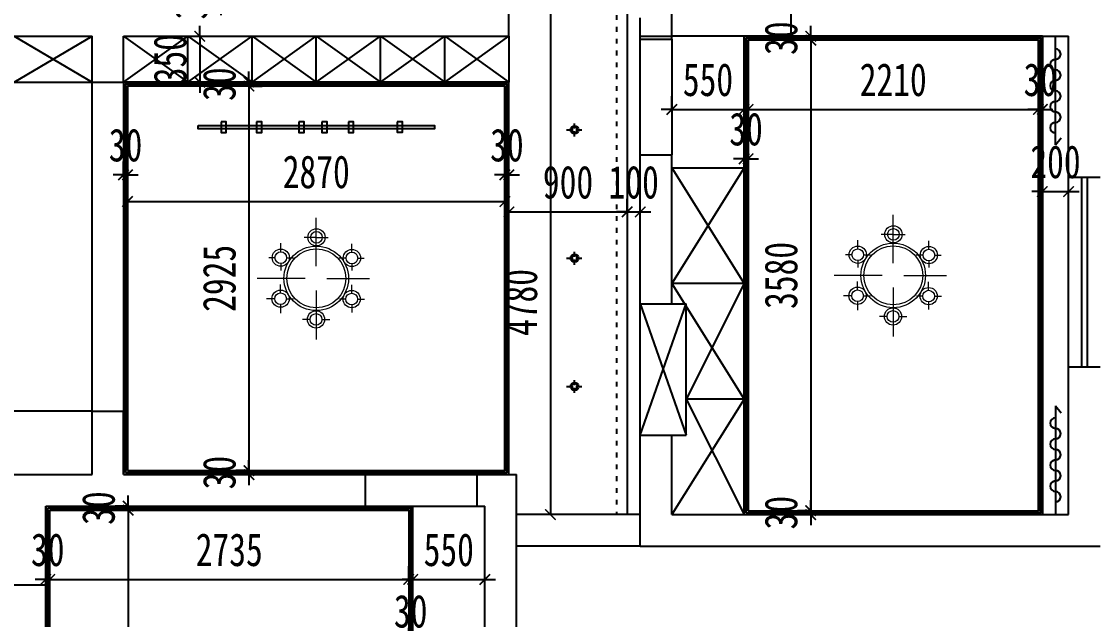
# Model space of a CAD drawing. Header units: millimetres. Extents: x -2231407 to 1513712, y -2704583 to 257.
# Drawn here: x 705885 to 714045, y -1352357 to -1347804 of the extents above; entities that cross this region are included whole.
import ezdxf

# ---------------------------------------------------------------- set-up
doc = ezdxf.new("R2010")
doc.units = ezdxf.units.MM
doc.linetypes.add('ACAD_ISO03W100', pattern=[30, 12, -18])
doc.layers.add('IBS-Refe', color=50, linetype='Continuous')
doc.layers.add('填充总', color=251, linetype='Continuous', lineweight=5)
doc.layers.add('家具外线总', color=9, linetype='Continuous', lineweight=18)
doc.styles.add('说明文字', font='', dxfattribs={"width": 0.75})
doc.styles.get('说明文字').set_extended_font_data('SimSun')
doc.dimstyles.new('1--100', dxfattribs={"dimscale": 100, "dimtxt": 2.5, "dimasz": 0.8, "dimexe": 1, "dimexo": 0.1, "dimgap": 1, "dimtad": 3, "dimdec": 4, "dimrnd": 5, "dimzin": 0, "dimdsep": 46, "dimtxsty": '说明文字', "dimblk": 'ARCHTICK', "dimcen": 0.13, "dimazin": 0, "dimtfac": 1, "dimtdec": 4, "dimtix": 1, "dimtmove": 2, "dimatfit": 3, "dimldrblk": '0定义箭头', "dimfxl": 5, "dimfxlon": 1, "dimtvp": 1, "dimtolj": 1, "dimtzin": 0, "dimarcsym": 0})

# ---------------------------------------------------------------- blocks, each defined once
blk = doc.blocks.new('吸顶灯')
at = {"color": 54}
for p, q in [((-2231433, 4041040), (-2231557, 4041040)), ((-2231407, 4041173), (-2231407, 4041066)), ((-2231407, 4041013), (-2231407, 4040914)), ((-2231245, 4041040), (-2231380, 4041040))]:
    blk.add_line(p, q, dxfattribs=at)
for radius in [82.1, 57.5]:
    blk.add_circle((-2231407, 4041040), radius, dxfattribs=at)
blk = doc.blocks.new('A$C147C2E2F')
at = {"layer": '填充总'}
for p, q in [((459.8, 570.1), (459.8, 944.2)), ((459.8, 791), (365.9, 791)), ((459.8, 791), (552.9, 791)), ((184.5, 680.1), (184.5, 746.8)), ((736.6, 677.2), (736.6, 743.4)), ((139.3, 634.8), (90.4, 634.8)), ((184.5, 589.6), (184.5, 536.1)), ((229.8, 634.8), (284.2, 634.8)), ((691.4, 632), (638, 632)), ((736.6, 586.7), (736.6, 536.1)), ((781.9, 632), (831.8, 632)), ((372.7, 474), (0, 474)), ((182.9, 361.3), (182.9, 427.3)), ((542.7, 474), (873.7, 474)), ((735, 358.5), (735, 423.9)), ((459.8, 379.7), (459.8, 0)), ((137.6, 316.1), (73.4, 316.1)), ((182.9, 270.8), (182.9, 203)), ((228.1, 316.1), (284.2, 316.1)), ((689.7, 313.2), (641.4, 313.2)), ((735, 268), (735, 209.8)), ((780.2, 313.2), (835.2, 313.2)), ((412.8, 155.3), (352.3, 155.3)), ((503.4, 155.3), (566.5, 155.3))]:
    blk.add_line(p, q, dxfattribs=at)
for centre, radius in [((461.4, 792.8), 45.3), ((184.5, 634.8), 45.3), ((459.8, 474), 228.9), ((736.6, 632), 45.3), ((182.9, 316.1), 45.3), ((735, 313.2), 45.3), ((458.1, 155.3), 45.3)]:
    blk.add_circle(centre, radius, dxfattribs=at)
at = {"layer": '家具外线总'}
for centre, radius in [((461.4, 792.8), 66.9), ((184.5, 634.8), 66.9), ((459.8, 474), 250.6), ((736.6, 632), 66.9), ((182.9, 316.1), 66.9), ((735, 313.2), 66.9), ((458.1, 155.3), 66.9)]:
    blk.add_circle(centre, radius, dxfattribs=at)
blk = doc.blocks.new('_ArchTick')
at = {"color": 0, "linetype": 'ByBlock', "const_width": 0.15}
blk.add_lwpolyline([(-0.5, -0.5), (0.5, 0.5)], dxfattribs=at)
blk = doc.blocks.new('*D414')
at = {"color": 1, "lineweight": -2, "ltscale": 3}
for p, q in [((706070.3, -1352082.9), (706070.3, -1351951.3)), ((706100.3, -1352082.9), (706100.3, -1351951.3)), ((706070.3, -1352051.3), (705990.3, -1352051.3)), ((706070.3, -1352051.3), (706100.3, -1352051.3)), ((706100.3, -1352051.3), (706180.3, -1352051.3))]:
    blk.add_line(p, q, dxfattribs=at)
at = {"layer": 'Defpoints', "color": 0, "ltscale": 3}
for p in [(706100.3, -1352051.3), (706070.3, -1352092.9), (706100.3, -1352092.9)]:
    blk.add_point(p, dxfattribs=at)
at = {"color": 1, "lineweight": -2, "ltscale": 3, "xscale": 80, "yscale": 80, "zscale": 80}
blk.add_blockref('_ArchTick', (706070.3, -1352051.3), dxfattribs=at)
at = {"color": 1, "lineweight": -2, "ltscale": 3, "xscale": 80, "yscale": 80, "zscale": 80, "rotation": 180}
blk.add_blockref('_ArchTick', (706100.3, -1352051.3), dxfattribs=at)
at = {"color": 2, "ltscale": 3, "insert": (706085.3, -1351826.3), "char_height": 250, "attachment_point": 5, "style": '说明文字'}
blk.add_mtext('\\A1;30', dxfattribs=at)
blk = doc.blocks.new('0定义箭头')
at = {"layer": 'IBS-Refe', "color": 3}
for p, q in [((-1.44, 1.15), (-1.09, 1.44)), ((-1.44, 1.15), (-0.37, 0)), ((-1.09, 1.44), (0, 0)), ((-0.37, 0), (-2.13, 0)), ((-1.44, -1.15), (-0.37, 0)), ((-1.09, -1.44), (0, 0)), ((-1.44, -1.15), (-1.09, -1.44))]:
    blk.add_line(p, q, dxfattribs=at)
for points in [[(-1.44, 1.15), (-1.09, 1.44), (-0.37, 0), (0, 0)], [(-1.44, -1.15), (-1.09, -1.44), (-0.37, 0), (0, 0)]]:
    blk.add_solid(points, dxfattribs=at)
blk = doc.blocks.new('*D415')
at = {"color": 1, "lineweight": -2, "ltscale": 3}
for p, q in [((706100.3, -1352082.9), (706100.3, -1351951.3)), ((708832.8, -1352051.3), (708832.8, -1351951.3)), ((706100.3, -1352051.3), (708832.8, -1352051.3))]:
    blk.add_line(p, q, dxfattribs=at)
at = {"layer": 'Defpoints', "color": 0, "ltscale": 3}
for p in [(708832.8, -1352051.3), (708832.8, -1352051.3), (706100.3, -1352092.9)]:
    blk.add_point(p, dxfattribs=at)
at = {"color": 1, "lineweight": -2, "ltscale": 3, "xscale": 80, "yscale": 80, "zscale": 80, "rotation": 180}
blk.add_blockref('_ArchTick', (706100.3, -1352051.3), dxfattribs=at)
at = {"color": 1, "lineweight": -2, "ltscale": 3, "xscale": 80, "yscale": 80, "zscale": 80}
blk.add_blockref('_ArchTick', (708832.8, -1352051.3), dxfattribs=at)
at = {"color": 2, "ltscale": 3, "insert": (707466.6, -1351826.3), "char_height": 250, "attachment_point": 5, "style": '说明文字'}
blk.add_mtext('\\A1;2735', dxfattribs=at)
blk = doc.blocks.new('*D416')
at = {"color": 1, "lineweight": -2, "ltscale": 3}
for p, q in [((708832.8, -1352519.5), (708832.8, -1352419.5)), ((708862.8, -1352519.5), (708862.8, -1352419.5)), ((708832.8, -1352519.5), (708752.8, -1352519.5)), ((708832.8, -1352519.5), (708862.8, -1352519.5)), ((708862.8, -1352519.5), (708942.8, -1352519.5))]:
    blk.add_line(p, q, dxfattribs=at)
at = {"layer": 'Defpoints', "color": 0, "ltscale": 3}
for p in [(708832.8, -1352519.5), (708862.8, -1352519.5), (708862.8, -1352519.5)]:
    blk.add_point(p, dxfattribs=at)
at = {"color": 1, "lineweight": -2, "ltscale": 3, "xscale": 80, "yscale": 80, "zscale": 80}
blk.add_blockref('_ArchTick', (708832.8, -1352519.5), dxfattribs=at)
at = {"color": 1, "lineweight": -2, "ltscale": 3, "xscale": 80, "yscale": 80, "zscale": 80, "rotation": 180}
blk.add_blockref('_ArchTick', (708862.8, -1352519.5), dxfattribs=at)
at = {"color": 2, "ltscale": 3, "insert": (708847.8, -1352294.5), "char_height": 250, "attachment_point": 5, "style": '说明文字'}
blk.add_mtext('\\A1;30', dxfattribs=at)
blk = doc.blocks.new('*D417')
at = {"color": 1, "lineweight": -2, "ltscale": 3}
for p, q in [((708862.8, -1352051.3), (708862.8, -1351951.3)), ((709412.8, -1352051.3), (709412.8, -1351951.3)), ((708862.8, -1352051.3), (708782.8, -1352051.3)), ((708862.8, -1352051.3), (709412.8, -1352051.3)), ((709412.8, -1352051.3), (709492.8, -1352051.3))]:
    blk.add_line(p, q, dxfattribs=at)
at = {"layer": 'Defpoints', "color": 0, "ltscale": 3}
for p in [(708862.8, -1352051.3), (709412.8, -1352051.3), (709412.8, -1352051.3)]:
    blk.add_point(p, dxfattribs=at)
at = {"color": 1, "lineweight": -2, "ltscale": 3, "xscale": 80, "yscale": 80, "zscale": 80}
blk.add_blockref('_ArchTick', (708862.8, -1352051.3), dxfattribs=at)
at = {"color": 1, "lineweight": -2, "ltscale": 3, "xscale": 80, "yscale": 80, "zscale": 80, "rotation": 180}
blk.add_blockref('_ArchTick', (709412.8, -1352051.3), dxfattribs=at)
at = {"color": 2, "ltscale": 3, "insert": (709137.8, -1351826.3), "char_height": 250, "attachment_point": 5, "style": '说明文字'}
blk.add_mtext('\\A1;550', dxfattribs=at)
blk = doc.blocks.new('*D418')
at = {"color": 1, "lineweight": -2, "ltscale": 3}
for p, q in [((706697.5, -1351492.9), (706697.5, -1351412.9)), ((706701.6, -1351492.9), (706597.5, -1351492.9)), ((706697.5, -1351492.9), (706697.5, -1351522.9)), ((706701.6, -1351522.9), (706597.5, -1351522.9)), ((706697.5, -1351522.9), (706697.5, -1351602.9))]:
    blk.add_line(p, q, dxfattribs=at)
at = {"layer": 'Defpoints', "color": 0, "ltscale": 3}
for p in [(706711.6, -1351492.9), (706697.5, -1351522.9), (706711.6, -1351522.9)]:
    blk.add_point(p, dxfattribs=at)
at = {"color": 1, "lineweight": -2, "ltscale": 3, "xscale": 80, "yscale": 80, "zscale": 80}
for p, rotation in [((706697.5, -1351492.9), 270), ((706697.5, -1351522.9), 90)]:
    blk.add_blockref('_ArchTick', p, dxfattribs=dict(at, rotation=rotation))
at = {"color": 2, "ltscale": 3, "insert": (706472.5, -1351507.9), "char_height": 250, "attachment_point": 5, "rotation": 90, "style": '说明文字'}
blk.add_mtext('\\A1;30', dxfattribs=at)
blk = doc.blocks.new('*D419')
at = {"color": 1, "lineweight": -2, "ltscale": 3}
for p, q in [((706701.6, -1351522.9), (706597.5, -1351522.9)), ((706697.5, -1351522.9), (706697.5, -1354487.9)), ((706697.5, -1354487.9), (706597.5, -1354487.9))]:
    blk.add_line(p, q, dxfattribs=at)
at = {"layer": 'Defpoints', "color": 0, "ltscale": 3}
for p in [(706711.6, -1351522.9), (706697.5, -1354487.9), (706697.5, -1354487.9)]:
    blk.add_point(p, dxfattribs=at)
at = {"color": 1, "lineweight": -2, "ltscale": 3, "xscale": 80, "yscale": 80, "zscale": 80}
for p, rotation in [((706697.5, -1351522.9), 90), ((706697.5, -1354487.9), 270)]:
    blk.add_blockref('_ArchTick', p, dxfattribs=dict(at, rotation=rotation))
at = {"color": 2, "ltscale": 3, "insert": (706472.5, -1353005.4), "char_height": 250, "attachment_point": 5, "rotation": 90, "style": '说明文字'}
blk.add_mtext('\\A1;2965', dxfattribs=at)
blk = doc.blocks.new('*D421')
at = {"color": 1, "lineweight": -2, "ltscale": 3}
for p, q in [((706662.8, -1348971), (706662.8, -1348871)), ((706692.8, -1348971), (706692.8, -1348871)), ((706662.8, -1348971), (706582.8, -1348971)), ((706662.8, -1348971), (706692.8, -1348971)), ((706692.8, -1348971), (706772.8, -1348971))]:
    blk.add_line(p, q, dxfattribs=at)
at = {"layer": 'Defpoints', "color": 0, "ltscale": 3}
for p in [(706662.8, -1348971), (706692.8, -1348971), (706692.8, -1348971)]:
    blk.add_point(p, dxfattribs=at)
at = {"color": 1, "lineweight": -2, "ltscale": 3, "xscale": 80, "yscale": 80, "zscale": 80}
blk.add_blockref('_ArchTick', (706662.8, -1348971), dxfattribs=at)
at = {"color": 1, "lineweight": -2, "ltscale": 3, "xscale": 80, "yscale": 80, "zscale": 80, "rotation": 180}
blk.add_blockref('_ArchTick', (706692.8, -1348971), dxfattribs=at)
at = {"color": 2, "ltscale": 3, "insert": (706677.8, -1348746), "char_height": 250, "attachment_point": 5, "style": '说明文字'}
blk.add_mtext('\\A1;30', dxfattribs=at)
blk = doc.blocks.new('*D422')
at = {"color": 1, "lineweight": -2, "ltscale": 3}
for p, q in [((706692.8, -1349174.7), (706692.8, -1349074.7)), ((709565.3, -1349174.7), (709565.3, -1349074.7)), ((706692.8, -1349174.7), (709565.3, -1349174.7))]:
    blk.add_line(p, q, dxfattribs=at)
at = {"layer": 'Defpoints', "color": 0, "ltscale": 3}
for p in [(706692.8, -1349174.7), (709565.3, -1349174.7), (709565.3, -1349174.7)]:
    blk.add_point(p, dxfattribs=at)
at = {"color": 1, "lineweight": -2, "ltscale": 3, "xscale": 80, "yscale": 80, "zscale": 80, "rotation": 180}
blk.add_blockref('_ArchTick', (706692.8, -1349174.7), dxfattribs=at)
at = {"color": 1, "lineweight": -2, "ltscale": 3, "xscale": 80, "yscale": 80, "zscale": 80}
blk.add_blockref('_ArchTick', (709565.3, -1349174.7), dxfattribs=at)
at = {"color": 2, "ltscale": 3, "insert": (708129.1, -1348949.7), "char_height": 250, "attachment_point": 5, "style": '说明文字'}
blk.add_mtext('\\A1;2870', dxfattribs=at)
blk = doc.blocks.new('*D423')
at = {"color": 1, "lineweight": -2, "ltscale": 3}
for p, q in [((709565.3, -1348971), (709565.3, -1348871)), ((709595.3, -1348971), (709595.3, -1348871)), ((709565.3, -1348971), (709485.3, -1348971)), ((709565.3, -1348971), (709595.3, -1348971)), ((709595.3, -1348971), (709675.3, -1348971))]:
    blk.add_line(p, q, dxfattribs=at)
at = {"layer": 'Defpoints', "color": 0, "ltscale": 3}
for p in [(709565.3, -1348971), (709595.3, -1348971), (709595.3, -1348971)]:
    blk.add_point(p, dxfattribs=at)
at = {"color": 1, "lineweight": -2, "ltscale": 3, "xscale": 80, "yscale": 80, "zscale": 80}
blk.add_blockref('_ArchTick', (709565.3, -1348971), dxfattribs=at)
at = {"color": 1, "lineweight": -2, "ltscale": 3, "xscale": 80, "yscale": 80, "zscale": 80, "rotation": 180}
blk.add_blockref('_ArchTick', (709595.3, -1348971), dxfattribs=at)
at = {"color": 2, "ltscale": 3, "insert": (709580.3, -1348746), "char_height": 250, "attachment_point": 5, "style": '说明文字'}
blk.add_mtext('\\A1;30', dxfattribs=at)
blk = doc.blocks.new('*D424')
at = {"color": 1, "lineweight": -2, "ltscale": 3}
for p, q in [((709595.3, -1349253.5), (709595.3, -1349153.5)), ((710495.3, -1349253.5), (710495.3, -1349153.5)), ((709595.3, -1349253.5), (710495.3, -1349253.5))]:
    blk.add_line(p, q, dxfattribs=at)
at = {"layer": 'Defpoints', "color": 0, "ltscale": 3}
for p in [(709595.3, -1349253.5), (710495.3, -1349253.5), (710495.3, -1349253.5)]:
    blk.add_point(p, dxfattribs=at)
at = {"color": 1, "lineweight": -2, "ltscale": 3, "xscale": 80, "yscale": 80, "zscale": 80, "rotation": 180}
blk.add_blockref('_ArchTick', (709595.3, -1349253.5), dxfattribs=at)
at = {"color": 1, "lineweight": -2, "ltscale": 3, "xscale": 80, "yscale": 80, "zscale": 80}
blk.add_blockref('_ArchTick', (710495.3, -1349253.5), dxfattribs=at)
at = {"color": 2, "ltscale": 3, "insert": (710045.3, -1349028.5), "char_height": 250, "attachment_point": 5, "style": '说明文字'}
blk.add_mtext('\\A1;900', dxfattribs=at)
blk = doc.blocks.new('*D425')
at = {"color": 1, "lineweight": -2, "ltscale": 3}
for p, q in [((710495.3, -1349253.5), (710495.3, -1349153.5)), ((710595.3, -1349253.5), (710595.3, -1349153.5)), ((710495.3, -1349253.5), (710415.3, -1349253.5)), ((710495.3, -1349253.5), (710595.3, -1349253.5)), ((710595.3, -1349253.5), (710675.3, -1349253.5))]:
    blk.add_line(p, q, dxfattribs=at)
at = {"layer": 'Defpoints', "color": 0, "ltscale": 3}
for p in [(710495.3, -1349253.5), (710595.3, -1349253.5), (710595.3, -1349253.5)]:
    blk.add_point(p, dxfattribs=at)
at = {"color": 1, "lineweight": -2, "ltscale": 3, "xscale": 80, "yscale": 80, "zscale": 80}
blk.add_blockref('_ArchTick', (710495.3, -1349253.5), dxfattribs=at)
at = {"color": 1, "lineweight": -2, "ltscale": 3, "xscale": 80, "yscale": 80, "zscale": 80, "rotation": 180}
blk.add_blockref('_ArchTick', (710595.3, -1349253.5), dxfattribs=at)
at = {"color": 2, "ltscale": 3, "insert": (710545.3, -1349028.5), "char_height": 250, "attachment_point": 5, "style": '说明文字'}
blk.add_mtext('\\A1;100', dxfattribs=at)
blk = doc.blocks.new('*D426')
at = {"color": 1, "lineweight": -2, "ltscale": 3}
for p, q in [((707242.3, -1347915.9), (707242.3, -1347835.9)), ((707161.6, -1347915.9), (707342.3, -1347915.9)), ((707242.3, -1347915.9), (707242.3, -1348265.9)), ((707161.6, -1348265.9), (707342.3, -1348265.9)), ((707242.3, -1348265.9), (707242.3, -1348345.9))]:
    blk.add_line(p, q, dxfattribs=at)
at = {"layer": 'Defpoints', "color": 0, "ltscale": 3}
for p in [(707151.6, -1347915.9), (707151.6, -1348265.9), (707242.3, -1348265.9)]:
    blk.add_point(p, dxfattribs=at)
at = {"color": 1, "lineweight": -2, "ltscale": 3, "xscale": 80, "yscale": 80, "zscale": 80}
for p, rotation in [((707242.3, -1347915.9), 270), ((707242.3, -1348265.9), 90)]:
    blk.add_blockref('_ArchTick', p, dxfattribs=dict(at, rotation=rotation))
at = {"color": 2, "ltscale": 3, "insert": (707017.3, -1348090.9), "char_height": 250, "attachment_point": 5, "rotation": 90, "style": '说明文字'}
blk.add_mtext('\\A1;350', dxfattribs=at)
blk = doc.blocks.new('*D427')
at = {"color": 1, "lineweight": -2, "ltscale": 3}
for p, q in [((707617.1, -1348265.9), (707617.1, -1348185.9)), ((707617.1, -1348265.9), (707717.1, -1348265.9)), ((707617.1, -1348265.9), (707617.1, -1348295.9)), ((707617.1, -1348295.9), (707717.1, -1348295.9)), ((707617.1, -1348295.9), (707617.1, -1348375.9))]:
    blk.add_line(p, q, dxfattribs=at)
at = {"layer": 'Defpoints', "color": 0, "ltscale": 3}
for p in [(707608.1, -1348265.9), (707608.1, -1348295.9), (707617.1, -1348295.9)]:
    blk.add_point(p, dxfattribs=at)
at = {"color": 1, "lineweight": -2, "ltscale": 3, "xscale": 80, "yscale": 80, "zscale": 80}
for p, rotation in [((707617.1, -1348265.9), 270), ((707617.1, -1348295.9), 90)]:
    blk.add_blockref('_ArchTick', p, dxfattribs=dict(at, rotation=rotation))
at = {"color": 2, "ltscale": 3, "insert": (707392.1, -1348280.9), "char_height": 250, "attachment_point": 5, "rotation": 90, "style": '说明文字'}
blk.add_mtext('\\A1;30', dxfattribs=at)
blk = doc.blocks.new('*D428')
at = {"color": 1, "lineweight": -2, "ltscale": 3}
for p, q in [((707617.1, -1348295.9), (707717.1, -1348295.9)), ((707617.1, -1348295.9), (707617.1, -1351222.9)), ((707617.1, -1351222.9), (707517.1, -1351222.9))]:
    blk.add_line(p, q, dxfattribs=at)
at = {"layer": 'Defpoints', "color": 0, "ltscale": 3}
for p in [(707608.1, -1348295.9), (707617.1, -1351222.9), (707619.8, -1351222.9)]:
    blk.add_point(p, dxfattribs=at)
at = {"color": 1, "lineweight": -2, "ltscale": 3, "xscale": 80, "yscale": 80, "zscale": 80}
for p, rotation in [((707617.1, -1348295.9), 90), ((707617.1, -1351222.9), 270)]:
    blk.add_blockref('_ArchTick', p, dxfattribs=dict(at, rotation=rotation))
at = {"color": 2, "ltscale": 3, "insert": (707392.1, -1349759.4), "char_height": 250, "attachment_point": 5, "rotation": 90, "style": '说明文字'}
blk.add_mtext('\\A1;2925', dxfattribs=at)
blk = doc.blocks.new('*D429')
at = {"color": 1, "lineweight": -2, "ltscale": 3}
for p, q in [((707617.1, -1351222.9), (707617.1, -1351142.9)), ((707617.1, -1351222.9), (707517.1, -1351222.9)), ((707617.1, -1351252.9), (707517.1, -1351252.9)), ((707617.1, -1351222.9), (707617.1, -1351252.9)), ((707617.1, -1351252.9), (707617.1, -1351332.9))]:
    blk.add_line(p, q, dxfattribs=at)
at = {"layer": 'Defpoints', "color": 0, "ltscale": 3}
for p in [(707617.1, -1351252.9), (707617.3, -1351252.9), (707619.8, -1351222.9)]:
    blk.add_point(p, dxfattribs=at)
at = {"color": 1, "lineweight": -2, "ltscale": 3, "xscale": 80, "yscale": 80, "zscale": 80}
for p, rotation in [((707617.1, -1351222.9), 270), ((707617.1, -1351252.9), 90)]:
    blk.add_blockref('_ArchTick', p, dxfattribs=dict(at, rotation=rotation))
at = {"color": 2, "ltscale": 3, "insert": (707392.1, -1351237.9), "char_height": 250, "attachment_point": 5, "rotation": 90, "style": '说明文字'}
blk.add_mtext('\\A1;30', dxfattribs=at)
blk = doc.blocks.new('*D430')
at = {"color": 1, "lineweight": -2, "ltscale": 3}
for p, q in [((710835.3, -1348473.5), (710835.3, -1348373.5)), ((711385.3, -1348473.5), (711385.3, -1348373.5)), ((710835.3, -1348473.5), (710755.3, -1348473.5)), ((710835.3, -1348473.5), (711385.3, -1348473.5)), ((711385.3, -1348473.5), (711465.3, -1348473.5))]:
    blk.add_line(p, q, dxfattribs=at)
at = {"layer": 'Defpoints', "color": 0, "ltscale": 3}
for p in [(710835.3, -1348473.5), (711385.3, -1348473.5), (711385.3, -1348473.5)]:
    blk.add_point(p, dxfattribs=at)
at = {"color": 1, "lineweight": -2, "ltscale": 3, "xscale": 80, "yscale": 80, "zscale": 80}
blk.add_blockref('_ArchTick', (710835.3, -1348473.5), dxfattribs=at)
at = {"color": 1, "lineweight": -2, "ltscale": 3, "xscale": 80, "yscale": 80, "zscale": 80, "rotation": 180}
blk.add_blockref('_ArchTick', (711385.3, -1348473.5), dxfattribs=at)
at = {"color": 2, "ltscale": 3, "insert": (711110.3, -1348248.5), "char_height": 250, "attachment_point": 5, "style": '说明文字'}
blk.add_mtext('\\A1;550', dxfattribs=at)
blk = doc.blocks.new('*D431')
at = {"color": 1, "lineweight": -2, "ltscale": 3}
for p, q in [((711385.3, -1348849.3), (711385.3, -1348749.3)), ((711415.3, -1348849.3), (711415.3, -1348749.3)), ((711385.3, -1348849.3), (711305.3, -1348849.3)), ((711385.3, -1348849.3), (711415.3, -1348849.3)), ((711415.3, -1348849.3), (711495.3, -1348849.3))]:
    blk.add_line(p, q, dxfattribs=at)
at = {"layer": 'Defpoints', "color": 0, "ltscale": 3}
for p in [(711385.3, -1348849.3), (711415.3, -1348849.3), (711415.3, -1348849.3)]:
    blk.add_point(p, dxfattribs=at)
at = {"color": 1, "lineweight": -2, "ltscale": 3, "xscale": 80, "yscale": 80, "zscale": 80}
blk.add_blockref('_ArchTick', (711385.3, -1348849.3), dxfattribs=at)
at = {"color": 1, "lineweight": -2, "ltscale": 3, "xscale": 80, "yscale": 80, "zscale": 80, "rotation": 180}
blk.add_blockref('_ArchTick', (711415.3, -1348849.3), dxfattribs=at)
at = {"color": 2, "ltscale": 3, "insert": (711400.3, -1348624.3), "char_height": 250, "attachment_point": 5, "style": '说明文字'}
blk.add_mtext('\\A1;30', dxfattribs=at)
blk = doc.blocks.new('*D432')
at = {"color": 1, "lineweight": -2, "ltscale": 3}
for p, q in [((711415.3, -1348473.5), (711415.3, -1348373.5)), ((713625.3, -1348473.5), (713625.3, -1348373.5)), ((711415.3, -1348473.5), (713625.3, -1348473.5))]:
    blk.add_line(p, q, dxfattribs=at)
at = {"layer": 'Defpoints', "color": 0, "ltscale": 3}
for p in [(711415.3, -1348473.5), (713625.3, -1348473.5), (713625.3, -1348473.5)]:
    blk.add_point(p, dxfattribs=at)
at = {"color": 1, "lineweight": -2, "ltscale": 3, "xscale": 80, "yscale": 80, "zscale": 80, "rotation": 180}
blk.add_blockref('_ArchTick', (711415.3, -1348473.5), dxfattribs=at)
at = {"color": 1, "lineweight": -2, "ltscale": 3, "xscale": 80, "yscale": 80, "zscale": 80}
blk.add_blockref('_ArchTick', (713625.3, -1348473.5), dxfattribs=at)
at = {"color": 2, "ltscale": 3, "insert": (712520.3, -1348248.5), "char_height": 250, "attachment_point": 5, "style": '说明文字'}
blk.add_mtext('\\A1;2210', dxfattribs=at)
blk = doc.blocks.new('*D433')
at = {"color": 1, "lineweight": -2, "ltscale": 3}
for p, q in [((713625.3, -1348473.5), (713625.3, -1348373.5)), ((713655.3, -1348473.5), (713655.3, -1348373.5)), ((713625.3, -1348473.5), (713545.3, -1348473.5)), ((713625.3, -1348473.5), (713655.3, -1348473.5)), ((713655.3, -1348473.5), (713735.3, -1348473.5))]:
    blk.add_line(p, q, dxfattribs=at)
at = {"layer": 'Defpoints', "color": 0, "ltscale": 3}
for p in [(713625.3, -1348473.5), (713655.3, -1348473.5), (713655.3, -1348473.5)]:
    blk.add_point(p, dxfattribs=at)
at = {"color": 1, "lineweight": -2, "ltscale": 3, "xscale": 80, "yscale": 80, "zscale": 80}
blk.add_blockref('_ArchTick', (713625.3, -1348473.5), dxfattribs=at)
at = {"color": 1, "lineweight": -2, "ltscale": 3, "xscale": 80, "yscale": 80, "zscale": 80, "rotation": 180}
blk.add_blockref('_ArchTick', (713655.3, -1348473.5), dxfattribs=at)
at = {"color": 2, "ltscale": 3, "insert": (713640.3, -1348248.5), "char_height": 250, "attachment_point": 5, "style": '说明文字'}
blk.add_mtext('\\A1;30', dxfattribs=at)
blk = doc.blocks.new('*D434')
at = {"color": 1, "lineweight": -2, "ltscale": 3}
for p, q in [((713655.3, -1349098.5), (713655.3, -1348998.5)), ((713855.3, -1349098.5), (713855.3, -1348998.5)), ((713655.3, -1349098.5), (713575.3, -1349098.5)), ((713655.3, -1349098.5), (713855.3, -1349098.5)), ((713855.3, -1349098.5), (713935.3, -1349098.5))]:
    blk.add_line(p, q, dxfattribs=at)
at = {"layer": 'Defpoints', "color": 0, "ltscale": 3}
for p in [(713655.3, -1349098.5), (713855.3, -1349098.5), (713855.3, -1349098.5)]:
    blk.add_point(p, dxfattribs=at)
at = {"color": 1, "lineweight": -2, "ltscale": 3, "xscale": 80, "yscale": 80, "zscale": 80}
blk.add_blockref('_ArchTick', (713655.3, -1349098.5), dxfattribs=at)
at = {"color": 1, "lineweight": -2, "ltscale": 3, "xscale": 80, "yscale": 80, "zscale": 80, "rotation": 180}
blk.add_blockref('_ArchTick', (713855.3, -1349098.5), dxfattribs=at)
at = {"color": 2, "ltscale": 3, "insert": (713755.3, -1348873.5), "char_height": 250, "attachment_point": 5, "style": '说明文字'}
blk.add_mtext('\\A1;200', dxfattribs=at)
blk = doc.blocks.new('*D435')
at = {"color": 1, "lineweight": -2, "ltscale": 3}
for p, q in [((711892.5, -1347915.9), (711892.5, -1347835.9)), ((711892.5, -1347915.9), (711792.5, -1347915.9)), ((711892.5, -1347915.9), (711892.5, -1347945.9)), ((711892.5, -1347945.9), (711792.5, -1347945.9)), ((711892.5, -1347945.9), (711892.5, -1348025.9))]:
    blk.add_line(p, q, dxfattribs=at)
at = {"layer": 'Defpoints', "color": 0, "ltscale": 3}
for p in [(711892.5, -1347915.9), (711892.5, -1347945.9), (711892.5, -1347945.9)]:
    blk.add_point(p, dxfattribs=at)
at = {"color": 1, "lineweight": -2, "ltscale": 3, "xscale": 80, "yscale": 80, "zscale": 80}
for p, rotation in [((711892.5, -1347915.9), 270), ((711892.5, -1347945.9), 90)]:
    blk.add_blockref('_ArchTick', p, dxfattribs=dict(at, rotation=rotation))
at = {"color": 2, "ltscale": 3, "insert": (711667.5, -1347930.9), "char_height": 250, "attachment_point": 5, "rotation": 90, "style": '说明文字'}
blk.add_mtext('\\A1;30', dxfattribs=at)
blk = doc.blocks.new('*D436')
at = {"color": 1, "lineweight": -2, "ltscale": 3}
for p, q in [((711892.5, -1347945.9), (711792.5, -1347945.9)), ((711892.5, -1347945.9), (711892.5, -1351527.9)), ((711892.5, -1351527.9), (711792.5, -1351527.9))]:
    blk.add_line(p, q, dxfattribs=at)
at = {"layer": 'Defpoints', "color": 0, "ltscale": 3}
for p in [(711892.5, -1347945.9), (711892.5, -1351527.9), (711892.5, -1351527.9)]:
    blk.add_point(p, dxfattribs=at)
at = {"color": 1, "lineweight": -2, "ltscale": 3, "xscale": 80, "yscale": 80, "zscale": 80}
for p, rotation in [((711892.5, -1347945.9), 90), ((711892.5, -1351527.9), 270)]:
    blk.add_blockref('_ArchTick', p, dxfattribs=dict(at, rotation=rotation))
at = {"color": 2, "ltscale": 3, "insert": (711667.5, -1349736.9), "char_height": 250, "attachment_point": 5, "rotation": 90, "style": '说明文字'}
blk.add_mtext('\\A1;3580', dxfattribs=at)
blk = doc.blocks.new('*D437')
at = {"color": 1, "lineweight": -2, "ltscale": 3}
for p, q in [((711892.5, -1351527.9), (711892.5, -1351447.9)), ((711892.5, -1351527.9), (711792.5, -1351527.9)), ((711892.5, -1351557.9), (711792.5, -1351557.9)), ((711892.5, -1351527.9), (711892.5, -1351557.9)), ((711892.5, -1351557.9), (711892.5, -1351637.9))]:
    blk.add_line(p, q, dxfattribs=at)
at = {"layer": 'Defpoints', "color": 0, "ltscale": 3}
for p in [(711892.5, -1351527.9), (711892.5, -1351557.9), (711892.5, -1351557.9)]:
    blk.add_point(p, dxfattribs=at)
at = {"color": 1, "lineweight": -2, "ltscale": 3, "xscale": 80, "yscale": 80, "zscale": 80}
for p, rotation in [((711892.5, -1351527.9), 270), ((711892.5, -1351557.9), 90)]:
    blk.add_blockref('_ArchTick', p, dxfattribs=dict(at, rotation=rotation))
at = {"color": 2, "ltscale": 3, "insert": (711667.5, -1351542.9), "char_height": 250, "attachment_point": 5, "rotation": 90, "style": '说明文字'}
blk.add_mtext('\\A1;30', dxfattribs=at)
blk = doc.blocks.new('*D463')
at = {"color": 1, "lineweight": -2, "ltscale": 3}
for p, q in [((707403.9, -1347645.9), (707403.9, -1347565.9)), ((707403.9, -1347645.9), (707303.9, -1347645.9)), ((707403.9, -1347675.9), (707303.9, -1347675.9)), ((707403.9, -1347645.9), (707403.9, -1347675.9)), ((707403.9, -1347675.9), (707403.9, -1347755.9))]:
    blk.add_line(p, q, dxfattribs=at)
at = {"layer": 'Defpoints', "color": 0, "ltscale": 3}
for p in [(707403.9, -1347645.9), (707403.9, -1347675.9), (707403.9, -1347675.9)]:
    blk.add_point(p, dxfattribs=at)
at = {"color": 1, "lineweight": -2, "ltscale": 3, "xscale": 80, "yscale": 80, "zscale": 80}
for p, rotation in [((707403.9, -1347645.9), 270), ((707403.9, -1347675.9), 90)]:
    blk.add_blockref('_ArchTick', p, dxfattribs=dict(at, rotation=rotation))
at = {"color": 2, "ltscale": 3, "insert": (707178.9, -1347660.9), "char_height": 250, "attachment_point": 5, "rotation": 90, "style": '说明文字'}
blk.add_mtext('\\A1;30', dxfattribs=at)
blk = doc.blocks.new('*D470')
at = {"color": 1, "lineweight": -2, "ltscale": 3}
for p, q in [((709911.8, -1346775.9), (709811.8, -1346775.9)), ((709911.8, -1346775.9), (709911.8, -1351557.9)), ((709911.8, -1351557.9), (709811.8, -1351557.9))]:
    blk.add_line(p, q, dxfattribs=at)
at = {"layer": 'Defpoints', "color": 0, "ltscale": 3}
for p in [(709911.8, -1346775.9), (709911.8, -1351557.9), (709911.8, -1351557.9)]:
    blk.add_point(p, dxfattribs=at)
at = {"color": 1, "lineweight": -2, "ltscale": 3, "xscale": 80, "yscale": 80, "zscale": 80}
for p, rotation in [((709911.8, -1346775.9), 90), ((709911.8, -1351557.9), 270)]:
    blk.add_blockref('_ArchTick', p, dxfattribs=dict(at, rotation=rotation))
at = {"color": 2, "ltscale": 3, "insert": (709686.8, -1349943), "char_height": 250, "attachment_point": 5, "rotation": 90, "style": '说明文字'}
blk.add_mtext('\\A1;4780', dxfattribs=at)

msp = doc.modelspace()

# ---------------------------------------------------------------- linework, layer by layer
at = {"color": 4}
for p, q in [((710495.32054, -1346775.94222), (710495.32054, -1351557.94222)), ((709595.32054, -1347915.94222), (709595.32054, -1348265.94222)), ((711385.32054, -1351557.94222), (711385.32054, -1347915.94222)), ((713655.32054, -1347915.94222), (713655.32054, -1351557.94222)), ((705830.32054, -1348265.94222), (706422.84183, -1348265.94222)), ((706662.84183, -1348265.94222), (709595.32054, -1348265.94222)), ((710835.32054, -1348917.94222), (711385.32054, -1348917.94222)), ((713955.32054, -1350432.94222), (713955.32054, -1348987.94222)), ((713995.32054, -1348987.94222), (713995.32054, -1350432.94222)), ((710595.32054, -1349952.94222), (710945.32054, -1349952.94222)), ((710595.32054, -1350952.94222), (710595.32054, -1349952.94222)), ((710945.32054, -1350952.94222), (710945.32054, -1349952.94222)), ((706422.84183, -1350770.94222), (704450.32054, -1350770.94222)), ((710595.32054, -1350952.94222), (710945.32054, -1350952.94222)), ((708862.84183, -1352392.94222), (708862.84183, -1351492.94222))]:
    msp.add_line(p, q, dxfattribs=at)
at = {"color": 6, "linetype": 'ACAD_ISO03W100', "ltscale": 3}
msp.add_line((710415.32054, -1346855.94222), (710415.32054, -1351557.94222), dxfattribs=at)
at = {"ltscale": 3}
for p, q in [((709595.32054, -1347915.94222), (709595.32054, -1347675.94222)), ((710835.32054, -1347915.94222), (710835.32054, -1347675.94222)), ((711740.32054, -1347675.94222), (711740.32054, -1347915.94222)), ((710595.32054, -1347915.94222), (710595.32054, -1347775.94222)), ((705830.32054, -1347915.94222), (706422.84183, -1347915.94222)), ((706422.84183, -1348265.94222), (706422.84183, -1347915.94222)), ((706662.84183, -1348265.94222), (706662.84183, -1347915.94222)), ((706662.84183, -1347915.94222), (709595.32054, -1347915.94222)), ((710595.32054, -1347915.94222), (710835.32054, -1347915.94222)), ((711740.32054, -1347915.94222), (713855.32054, -1347915.94222)), ((713855.32054, -1348987.94222), (713855.32054, -1347915.94222)), ((706422.84183, -1348265.94222), (706662.84183, -1348265.94222)), ((710595.32054, -1349952.94222), (710595.32054, -1348817.94222)), ((710595.32054, -1348817.94222), (710835.32054, -1348817.94222)), ((710835.32054, -1349952.94222), (710835.32054, -1348817.94222)), ((713855.32054, -1348987.94222), (714095.32054, -1348987.94222)), ((713855.32054, -1350432.94222), (714095.32054, -1350432.94222)), ((713855.32054, -1351557.94222), (713855.32054, -1350432.94222)), ((706422.84183, -1351252.94222), (706422.84183, -1350770.94222)), ((706422.84183, -1350770.94222), (706662.84183, -1350770.94222)), ((706662.84183, -1351252.94222), (706662.84183, -1350770.94222)), ((710595.32054, -1351797.94222), (710595.32054, -1350952.94222)), ((710835.32054, -1351557.94222), (710835.32054, -1350952.94222)), ((705792.84183, -1351252.94222), (706422.84183, -1351252.94222)), ((706662.84183, -1351252.94222), (708502.84183, -1351252.94222)), ((708502.84183, -1351492.94222), (708502.84183, -1351252.94222)), ((709352.84183, -1351492.94222), (709352.84183, -1351252.94222)), ((709352.84183, -1351252.94222), (709652.84183, -1351252.94222)), ((709652.84183, -1354757.94222), (709652.84183, -1351252.94222)), ((706070.32054, -1351492.94222), (708502.84183, -1351492.94222)), ((706070.32054, -1351492.94222), (706070.32054, -1352092.94222)), ((709352.84183, -1351492.94222), (709412.84183, -1351492.94222)), ((709412.84183, -1354517.94222), (709412.84183, -1351492.94222)), ((710835.32054, -1351557.94222), (713855.32054, -1351557.94222)), ((710595.32054, -1351797.94222), (710835.32054, -1351797.94222)), ((710595.32054, -1351797.94222), (714095.32054, -1351797.94222)), ((705830.32054, -1352092.94222), (706070.32054, -1352092.94222))]:
    msp.add_line(p, q, dxfattribs=at)
at = {"color": 8}
for p, q in [((705830.32054, -1348265.94222), (706422.84183, -1347915.94222)), ((705830.32054, -1347915.94222), (706422.84183, -1348265.94222)), ((707151.58828, -1348265.94222), (707151.58828, -1347915.94222)), ((707640.33473, -1348265.94222), (707640.33473, -1347915.94222)), ((708129.08118, -1348265.94222), (708129.08118, -1347915.94222)), ((708617.82764, -1348265.94222), (708617.82764, -1347915.94222)), ((709106.57409, -1348265.94222), (709106.57409, -1347915.94222)), ((713755.32054, -1348743.11442), (713755.32054, -1347915.94222)), ((710595.32054, -1348817.94222), (710595.32054, -1347937.94222)), ((710835.32054, -1347937.94222), (710835.32054, -1348817.94222)), ((706422.84183, -1350770.94222), (706422.84183, -1348265.94222)), ((706662.84183, -1348265.94222), (706662.84183, -1350770.94222)), ((713755.32054, -1348743.11442), (713798.48363, -1348690.09097)), ((713855.32054, -1350432.94222), (713855.32054, -1348987.94222)), ((711385.32054, -1349797.94222), (710835.32054, -1349797.94222)), ((710595.32054, -1350952.94222), (710945.32054, -1349952.94222)), ((710595.32054, -1349952.94222), (710945.32054, -1350952.94222)), ((711385.32054, -1350677.94222), (710945.32054, -1350677.94222)), ((713755.32054, -1350730.77001), (713755.32054, -1351557.94222)), ((713755.32054, -1350730.77001), (713798.48363, -1350783.79346)), ((708502.84183, -1351252.94222), (709352.84183, -1351252.94222)), ((708502.84183, -1351492.94222), (709352.84183, -1351492.94222)), ((710595.32054, -1351557.94222), (709652.84183, -1351557.94222)), ((710595.32054, -1351797.94222), (709652.84183, -1351797.94222))]:
    msp.add_line(p, q, dxfattribs=at)
at = {"color": 1, "ltscale": 3}
for p, q in [((710595.32054, -1347937.94222), (710595.32054, -1347915.94222)), ((711740.32054, -1347915.94222), (710835.32054, -1347915.94222)), ((710835.32054, -1347937.94222), (710835.32054, -1347915.94222)), ((710595.32054, -1347937.94222), (710835.32054, -1347937.94222))]:
    msp.add_line(p, q, dxfattribs=at)
at = {"color": 8}
for points in [[(706662.84183, -1348265.94222), (707151.58828, -1347915.94222), (707640.33473, -1348265.94222), (708129.08118, -1347915.94222), (708617.82764, -1348265.94222), (709106.57409, -1347915.94222), (709595.32054, -1348265.94222)], [(706662.84183, -1347915.94222), (707151.58828, -1348265.94222), (707640.33473, -1347915.94222), (708129.08118, -1348265.94222), (708617.82764, -1347915.94222), (709106.57409, -1348265.94222), (709595.32054, -1347915.94222)], [(710835.32054, -1348917.94222), (711385.32054, -1349797.94222), (710945.32054, -1350677.94222), (711385.32054, -1351557.94222)], [(711385.32054, -1348917.94222), (710835.32054, -1349797.94222), (711385.32054, -1350677.94222), (710835.32054, -1351557.94222)]]:
    msp.add_lwpolyline(points, dxfattribs=at)
at = {"color": 4}
for points in [[(711385.32054, -1351557.94222), (713655.32054, -1351557.94222), (713655.32054, -1347915.94222), (711385.32054, -1347915.94222)], [(711415.32054, -1351527.94222), (713625.32054, -1351527.94222), (713625.32054, -1347945.94222), (711415.32054, -1347945.94222)], [(706662.84183, -1351252.94222), (709595.32054, -1351252.94222), (709595.32054, -1348265.94222), (706662.84183, -1348265.94222)], [(706692.84183, -1351222.94222), (709565.32054, -1351222.94222), (709565.32054, -1348295.94222), (706692.84183, -1348295.94222)], [(707404.38846, -1348568.44222), (707404.38846, -1348648.44222), (707444.38846, -1348648.44222), (707444.38846, -1348568.44222)], [(707674.03203, -1348568.44222), (707674.03203, -1348648.44222), (707714.03203, -1348648.44222), (707714.03203, -1348568.44222)], [(707997.6043, -1348568.44222), (707997.6043, -1348648.44222), (708037.6043, -1348648.44222), (708037.6043, -1348568.44222)], [(708171.56465, -1348568.44222), (708171.56465, -1348648.44222), (708211.56465, -1348648.44222), (708211.56465, -1348568.44222)], [(708373.36133, -1348568.44222), (708373.36133, -1348648.44222), (708413.36133, -1348648.44222), (708413.36133, -1348568.44222)], [(708745.63043, -1348566.90445), (708745.63043, -1348646.90445), (708785.63043, -1348646.90445), (708785.63043, -1348566.90445)], [(707229.08118, -1348595.94222), (709029.08118, -1348595.94222), (709029.08118, -1348620.94222), (707229.08118, -1348620.94222)], [(706070.32054, -1351492.94222), (708862.84183, -1351492.94222), (708862.84183, -1354517.94222), (706070.32054, -1354517.94222)], [(706100.32054, -1351522.94222), (708832.84183, -1351522.94222), (708832.84183, -1354487.94222), (706100.32054, -1354487.94222)]]:
    msp.add_lwpolyline(points, close=True, dxfattribs=at)
at = {"color": 8}
for points in [[(711400.32054, -1351542.94222), (713640.32054, -1351542.94222), (713640.32054, -1347930.94222), (711400.32054, -1347930.94222)], [(706677.84183, -1351237.94222), (709580.32054, -1351237.94222), (709580.32054, -1348280.94222), (706677.84183, -1348280.94222)], [(706085.32054, -1351507.94222), (708847.84183, -1351507.94222), (708847.84183, -1354502.94222), (706085.32054, -1354502.94222)]]:
    msp.add_lwpolyline(points, close=True, dxfattribs=at)
for centre, start, end in [((713755.32054, -1348052.39636), 270, 90), ((713755.32054, -1348132.39636), 90, 270), ((713755.32054, -1348212.39636), 270, 90), ((713755.32054, -1348292.39636), 90, 270), ((713755.32054, -1348372.39636), 270, 90), ((713755.32054, -1348452.39636), 90, 270), ((713755.32054, -1348532.39636), 270, 90), ((713755.32054, -1348612.39636), 90, 270), ((713755.32054, -1350861.48807), 90, 270), ((713755.32054, -1350941.48807), 270, 90), ((713755.32054, -1351021.48807), 90, 270), ((713755.32054, -1351101.48807), 270, 90), ((713755.32054, -1351181.48807), 90, 270), ((713755.32054, -1351261.48807), 270, 90), ((713755.32054, -1351341.48807), 90, 270), ((713755.32054, -1351421.48807), 270, 90)]:
    msp.add_arc(centre, 40, start, end, dxfattribs=at)

# ---------------------------------------------------------------- block references
at = {"xscale": 0.375, "yscale": 0.375, "zscale": 0.375, "rotation": 180}
for p in [(-126682.22967, 166761.1153), (-126682.22967, 165784.7153), (-126682.22967, 164808.3153)]:
    msp.add_blockref('吸顶灯', p, dxfattribs=at)
at = {"layer": '家具外线总', "xscale": 0.9800000000162981, "yscale": 0.9800000000162981, "zscale": 0.9799999999999999}
for p in [(707678.51986, -1350223.9759), (712069.75921, -1350201.4759)]:
    msp.add_blockref('A$C147C2E2F', p, dxfattribs=at)

# ---------------------------------------------------------------- dimensions: what is measured, and where the dimension line sits
at = {"color": 1, "ltscale": 3}
dim = msp.add_linear_dim(base=(709911.84451, -1351557.94222), p1=(709911.84451, -1346775.94222), p2=(709911.84451, -1351557.94222), angle=90, dimstyle='1--100', override={"dimarcsym": 1}, dxfattribs=at)
dim.commit()
dim.dimension.update_dxf_attribs({"geometry": '*D470', "text_midpoint": (709686.84451, -1349942.96677), "dimtype": 160})
for base, p1, p2, picture, middle in [((707403.92461, -1347675.94222), (707403.92461, -1347645.94222), (707403.92461, -1347675.94222), '*D463', (707178.92461, -1347660.94222)), ((711892.51734, -1347945.94222), (711892.51734, -1347915.94222), (711892.51734, -1347945.94222), '*D435', (711667.51734, -1347930.94222)), ((707242.28721, -1348265.94222), (707151.58828, -1347915.94222), (707151.58828, -1348265.94222), '*D426', (707017.28721, -1348090.94222)), ((711892.51734, -1351527.94222), (711892.51734, -1347945.94222), (711892.51734, -1351527.94222), '*D436', (711667.51734, -1349736.94222)), ((707617.05705, -1348295.94222), (707608.06893, -1348265.94222), (707608.06893, -1348295.94222), '*D427', (707392.05705, -1348280.94222)), ((707617.05705, -1351222.94222), (707608.06893, -1348295.94222), (707619.84068, -1351222.94222), '*D428', (707392.05705, -1349759.44222)), ((707617.05705, -1351252.94222), (707619.84068, -1351222.94222), (707617.32535, -1351252.94222), '*D429', (707392.05705, -1351237.94222)), ((706697.51884, -1351522.94222), (706711.63823, -1351492.94222), (706711.63823, -1351522.94222), '*D418', (706472.51884, -1351507.94222)), ((711892.51734, -1351557.94222), (711892.51734, -1351527.94222), (711892.51734, -1351557.94222), '*D437', (711667.51734, -1351542.94222)), ((706697.51884, -1354487.94222), (706711.63823, -1351522.94222), (706697.51884, -1354487.94222), '*D419', (706472.51884, -1353005.44222))]:
    dim = msp.add_linear_dim(base=base, p1=p1, p2=p2, angle=90, dimstyle='1--100', override={"dimarcsym": 1}, dxfattribs=at)
    dim.commit()
    dim.dimension.update_dxf_attribs({"geometry": picture, "text_midpoint": middle})
for base, p1, p2, picture, middle in [((711385.32054, -1348473.5448), (710835.32054, -1348473.5448), (711385.32054, -1348473.5448), '*D430', (711110.32054, -1348248.5448)), ((713625.32054, -1348473.5448), (711415.32054, -1348473.5448), (713625.32054, -1348473.5448), '*D432', (712520.32054, -1348248.5448)), ((713655.32054, -1348473.5448), (713625.32054, -1348473.5448), (713655.32054, -1348473.5448), '*D433', (713640.32054, -1348248.5448)), ((711415.32054, -1348849.31086), (711385.32054, -1348849.31086), (711415.32054, -1348849.31086), '*D431', (711400.32054, -1348624.31086)), ((706692.84183, -1348970.95383), (706662.84183, -1348970.95383), (706692.84183, -1348970.95383), '*D421', (706677.84183, -1348745.95383)), ((709595.32054, -1348970.95383), (709565.32054, -1348970.95383), (709595.32054, -1348970.95383), '*D423', (709580.32054, -1348745.95383)), ((713855.32054, -1349098.54938), (713655.32054, -1349098.54938), (713855.32054, -1349098.54938), '*D434', (713755.32054, -1348873.54938)), ((709565.32054, -1349174.66066), (706692.84183, -1349174.66066), (709565.32054, -1349174.66066), '*D422', (708129.08118, -1348949.66066)), ((710495.32054, -1349253.52048), (709595.32054, -1349253.52048), (710495.32054, -1349253.52048), '*D424', (710045.32054, -1349028.52048)), ((710595.32054, -1349253.52048), (710495.32054, -1349253.52048), (710595.32054, -1349253.52048), '*D425', (710545.32054, -1349028.52048)), ((706100.32054, -1352051.27742), (706070.32054, -1352092.94222), (706100.32054, -1352092.94222), '*D414', (706085.32054, -1351826.27742)), ((708832.84183, -1352051.27742), (706100.32054, -1352092.94222), (708832.84183, -1352051.27742), '*D415', (707466.58118, -1351826.27742)), ((709412.84183, -1352051.27742), (708862.84183, -1352051.27742), (709412.84183, -1352051.27742), '*D417', (709137.84183, -1351826.27742)), ((708862.84183, -1352519.48899), (708832.84183, -1352519.48899), (708862.84183, -1352519.48899), '*D416', (708847.84183, -1352294.48899))]:
    dim = msp.add_linear_dim(base=base, p1=p1, p2=p2, dimstyle='1--100', override={"dimarcsym": 1}, dxfattribs=at)
    dim.commit()
    dim.dimension.update_dxf_attribs({"geometry": picture, "text_midpoint": middle})

doc.saveas('drawing.dxf')
